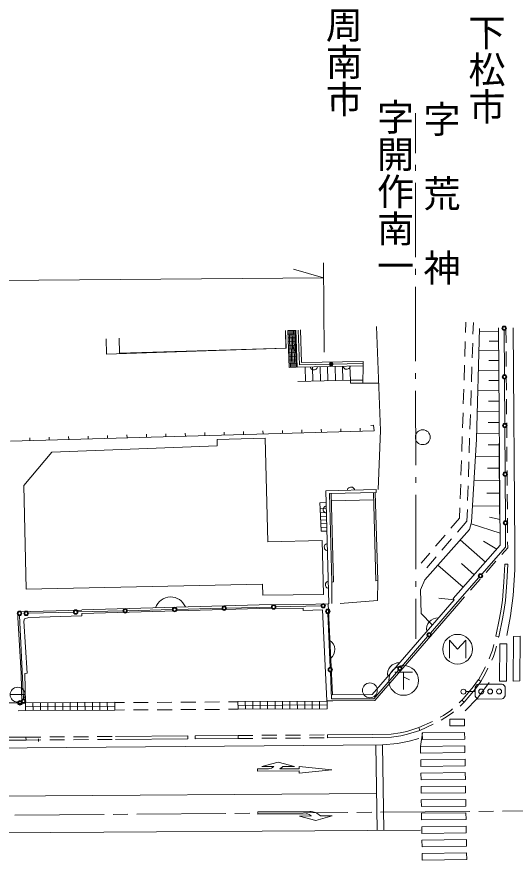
# Model space of a CAD drawing. Units: millimetres, scale not verified. Extents: x 40000 to 680000, y 20000 to 380000.
# Drawn here: x 434191 to 467707, y 294774 to 351530 of the extents above; entities that cross this region are included whole.
import ezdxf
from ezdxf.enums import TextEntityAlignment as Align

# ---------------------------------------------------------------- set-up
doc = ezdxf.new("R2010")
doc.units = ezdxf.units.MM
doc.header["$LTSCALE"] = 1000
doc.linetypes.add('CHAIN', pattern=[18.5, 12, -1.5, 3.5, -1.5])
for name, color, linetype, lineweight in [('M-BGD', 7, 'Continuous', 13), ('M-BGD-EXST', 7, 'Continuous', 13), ('M-BMK', 2, 'CHAIN', 13), ('M-BMK-ROW', 30, 'Continuous', 13), ('M-STR-HTXT', 7, 'Continuous', 13), ('M-STR-STRC', 7, 'Continuous', 13)]:
    doc.layers.add(name, color=color, linetype=linetype, lineweight=lineweight)
doc.styles.add('@ＭＳ ゴシック', font='')
doc.styles.get('@ＭＳ ゴシック').set_extended_font_data('@MS Gothic')

msp = doc.modelspace()

# ---------------------------------------------------------------- linework, layer by layer
at = {"layer": 'M-BGD'}
for p, q in [((464374, 330276), (464396, 330974)), ((464871, 330172), (464896, 330958)), ((452256, 330413), (452293, 329239)), ((452258, 330413), (452297, 329223)), ((452883, 330430), (452427, 330414)), ((452427, 330421), (452513, 327927)), ((452604, 327930), (452518, 330425)), ((452695, 327933), (452609, 330430)), ((452786, 327936), (452700, 330434)), ((452878, 327939), (452791, 330438)), ((452882, 330442), (452968, 327948)), ((453055, 327951), (452965, 330446)), ((453115, 330453), (453200, 328104)), ((453344, 328257), (453265, 330460)), ((458659, 323685), (458386, 330696)), ((466589, 330344), (465315, 330334)), ((467087, 330598), (467095, 329598)), ((440227, 328821), (440192, 329856)), ((441073, 329897), (441105, 328885)), ((452891, 330181), (452436, 330165)), ((452900, 329932), (452444, 329916)), ((452297, 329223), (440227, 328821)), ((452293, 329239), (441105, 328885)), ((452909, 329683), (452453, 329668)), ((452917, 329435), (452462, 329419)), ((452926, 329186), (452470, 329170)), ((464322, 328677), (464354, 329676)), ((464819, 328573), (464851, 329572)), ((466594, 329707), (465957, 329702)), ((452934, 328937), (452479, 328921)), ((452943, 328689), (452487, 328673)), ((466599, 329070), (465278, 329059)), ((467100, 328998), (467108, 327998)), ((452951, 328440), (452496, 328424)), ((452960, 328191), (452504, 328175)), ((453200, 328104), (457479, 328194)), ((457476, 328344), (453344, 328257)), ((457476, 328344), (457482, 328044)), ((464271, 327077), (464303, 328077)), ((466605, 328410), (465944, 328404)), ((452513, 327927), (452968, 327948)), ((457482, 328044), (453055, 327951)), ((453581, 327962), (453602, 327008)), ((454086, 327972), (454106, 327019)), ((454591, 327983), (454611, 327029)), ((455096, 327994), (455116, 327040)), ((455600, 328004), (455621, 327050)), ((456105, 328015), (456125, 327061)), ((456630, 327072), (456596, 328025)), ((457482, 328044), (457452, 326870)), ((464768, 326973), (464800, 327973)), ((466610, 327749), (465241, 327738)), ((456630, 327072), (453097, 326997)), ((456630, 327072), (457453, 327070)), ((456630, 327072), (456630, 326872)), ((466616, 327064), (465931, 327059)), ((467113, 327398), (467121, 326398)), ((458535, 326867), (456630, 326872)), ((464220, 325478), (464252, 326478)), ((464717, 325374), (464749, 326374)), ((466621, 326380), (465201, 326368)), ((467126, 325798), (467134, 324798)), ((466627, 325670), (465917, 325664)), ((464169, 323879), (464201, 324879)), ((464666, 323775), (464698, 324774)), ((466632, 324960), (465161, 324948)), ((466638, 324224), (465903, 324218)), ((467139, 324199), (467147, 323199)), ((445523, 323309), (445517, 323508)), ((446830, 323346), (446825, 323546)), ((448138, 323384), (448132, 323584)), ((449445, 323422), (449439, 323622)), ((450752, 323460), (450746, 323660)), ((452059, 323498), (452054, 323698)), ((453367, 323536), (453361, 323736)), ((454674, 323574), (454668, 323774)), ((455981, 323612), (455975, 323812)), ((457288, 323650), (457283, 323850)), ((458191, 324051), (457991, 324035)), ((458499, 319724), (458659, 323685)), ((435065, 323005), (435059, 323205)), ((436372, 323043), (436366, 323243)), ((437679, 323081), (437674, 323281)), ((438987, 323119), (438981, 323319)), ((440294, 323157), (440288, 323357)), ((441601, 323195), (441595, 323395)), ((442908, 323233), (442903, 323433)), ((444216, 323271), (444210, 323471)), ((450887, 323173), (447657, 323083)), ((447666, 322651), (447657, 323083)), ((451081, 316202), (450887, 323173)), ((464118, 322280), (464150, 323279)), ((464614, 322176), (464646, 323175)), ((466644, 323488), (465119, 323476)), ((436533, 322227), (447666, 322651)), ((466650, 322725), (465888, 322719)), ((466628, 322837), (466665, 318065)), ((467152, 322599), (467160, 321599)), ((436533, 322227), (434666, 319990)), ((466657, 321962), (465040, 321949)), ((464066, 320681), (464098, 321680)), ((464563, 320577), (464595, 321576)), ((466663, 321154), (465855, 321147)), ((467164, 320999), (467172, 319999)), ((466670, 320345), (464944, 320331)), ((434824, 313014), (434666, 319990)), ((454977, 319637), (458356, 319715)), ((455186, 312035), (454977, 319637)), ((458356, 319715), (458360, 319515)), ((464015, 319082), (464047, 320081)), ((464512, 318977), (464544, 319977)), ((458360, 319515), (455210, 319443)), ((455367, 313492), (455210, 319443)), ((455487, 313495), (455330, 319445)), ((458184, 319026), (455343, 318951)), ((458342, 313583), (458170, 319511)), ((458290, 319513), (458462, 313587)), ((466677, 319482), (465814, 319475)), ((467177, 319399), (467185, 318399)), ((454563, 318812), (454999, 318835)), ((454563, 318812), (454589, 318407)), ((454589, 318407), (455010, 318430)), ((454589, 318407), (454653, 316905)), ((463974, 317784), (463996, 318482)), ((466684, 318619), (464841, 318604)), ((454600, 318157), (455017, 318179)), ((454610, 317906), (455024, 317929)), ((464468, 317592), (464493, 318378)), ((466691, 317698), (465984, 317856)), ((454621, 317656), (455031, 317678)), ((454632, 317405), (455038, 317427)), ((463393, 317109), (463974, 317784)), ((463830, 316850), (464468, 317592)), ((466698, 316777), (464746, 317416)), ((467190, 317799), (467198, 316799)), ((454642, 317155), (455045, 317177)), ((454653, 316905), (455051, 316926)), ((462350, 315896), (463002, 316654)), ((462786, 315637), (463438, 316395)), ((465704, 314837), (464004, 316329)), ((466468, 315707), (465585, 316236)), ((467203, 316199), (467206, 315790)), ((467206, 315790), (466816, 315346)), ((461378, 314766), (461959, 315441)), ((461757, 314440), (462395, 315182)), ((464212, 313137), (462510, 314631)), ((464958, 313987), (464108, 314733)), ((466420, 314895), (465761, 314143)), ((434824, 313014), (450721, 313339)), ((455367, 313492), (455487, 313495)), ((455386, 312042), (455367, 313492)), ((458342, 313583), (458462, 313587)), ((465365, 313693), (464705, 312941)), ((463613, 312304), (462575, 312402)), ((463540, 312372), (463613, 312304)), ((464309, 312490), (463915, 312042)), ((438558, 311607), (434228, 311487)), ((455140, 312021), (453449, 311985)), ((455417, 305896), (455140, 312021)), ((434228, 311487), (434475, 307331)), ((438569, 311207), (438557, 311367)), ((466605, 309809), (466411, 309857)), ((466593, 309760), (466605, 309809)), ((466060, 308563), (466180, 308906)), ((466180, 308906), (466270, 309277)), ((466246, 308489), (466372, 308849)), ((466372, 308849), (466452, 309177)), ((465955, 308331), (466060, 308563)), ((466131, 308233), (466246, 308489)), ((465541, 307454), (465703, 307787)), ((465718, 307361), (465878, 307689)), ((434475, 307331), (434517, 305335)), ((434725, 307337), (434874, 307355)), ((434725, 307337), (434767, 305341)), ((465233, 306904), (465541, 307454)), ((465407, 306807), (465718, 307361)), ((433736, 305912), (434736, 305912)), ((440786, 305397), (434773, 305357)), ((435273, 305360), (435276, 304840)), ((435773, 305363), (435776, 304843)), ((436273, 305367), (436276, 304847)), ((436773, 305370), (436776, 304850)), ((437273, 305373), (437276, 304853)), ((437773, 305377), (437776, 304857)), ((438273, 305380), (438276, 304860)), ((438773, 305384), (438776, 304864)), ((439273, 305387), (439276, 304867)), ((439773, 305390), (439776, 304870)), ((440273, 305394), (440276, 304874)), ((440786, 305397), (440789, 304877)), ((441425, 305381), (440786, 305377)), ((443025, 305391), (442025, 305385)), ((444625, 305401), (443625, 305394)), ((446225, 305410), (445225, 305404)), ((447825, 305420), (446825, 305414)), ((449064, 305428), (448425, 305424)), ((455056, 305483), (449064, 305448)), ((449559, 304931), (449556, 305451)), ((450059, 304934), (450056, 305454)), ((450559, 304937), (450556, 305457)), ((451059, 304940), (451056, 305459)), ((451559, 304942), (451556, 305462)), ((452059, 304945), (452056, 305465)), ((452559, 304948), (452556, 305468)), ((453059, 304951), (453056, 305471)), ((453559, 304954), (453556, 305474)), ((454059, 304957), (454056, 305477)), ((454559, 304960), (454556, 305480)), ((455059, 304963), (455056, 305483)), ((463945, 305354), (464130, 305538)), ((464020, 305145), (464271, 305397)), ((464271, 305397), (464130, 305538)), ((434773, 305337), (434270, 305333)), ((434776, 304837), (434271, 304833)), ((440788, 305137), (434775, 305097)), ((441428, 304881), (440789, 304877)), ((443028, 304891), (442028, 304885)), ((444628, 304901), (443628, 304894)), ((446228, 304910), (445228, 304904)), ((447828, 304920), (446828, 304914)), ((449067, 304928), (448428, 304924)), ((455058, 305223), (449066, 305188)), ((462878, 304514), (463383, 304851)), ((463383, 304851), (463504, 304949)), ((462672, 304395), (462878, 304514)), ((462735, 304200), (462984, 304344)), ((462984, 304344), (463501, 304690)), ((463501, 304690), (463572, 304747)), ((461234, 303696), (462144, 304113)), ((461296, 303504), (462205, 303921)), ((438003, 303076), (439003, 303083)), ((439603, 303087), (440603, 303093)), ((440823, 303095), (445692, 303134)), ((446186, 303140), (449066, 303164)), ((446188, 302940), (446186, 303140)), ((449067, 303164), (450067, 303171)), ((450667, 303174), (451667, 303181)), ((452267, 303185), (453267, 303192)), ((453867, 303196), (454867, 303202)), ((455097, 303004), (455095, 303204)), ((433434, 303051), (434804, 303054)), ((434803, 303054), (435803, 303061)), ((434805, 302854), (435804, 302861)), ((435640, 302748), (435638, 302928)), ((436403, 303065), (437403, 303072)), ((436404, 302865), (437404, 302872)), ((438004, 302876), (439004, 302883)), ((439604, 302887), (440604, 302893)), ((449068, 302964), (450068, 302971)), ((450668, 302974), (451668, 302981)), ((452268, 302985), (453268, 302992)), ((453868, 302996), (454868, 303002))]:
    msp.add_line(p, q, dxfattribs=at)
for points in [[(465321, 330558), (465108, 323098), (464776, 317512), (464627, 317037), (461629, 313629), (461353, 312974), (461380, 311369), (462097, 310643)], [(466587, 330594), (466705, 315977), (463540, 312372)], [(453016, 329029), (452958, 329047), (452908, 329075), (452852, 329120), (452820, 329174), (452800, 329232), (452797, 329310), (452813, 329369), (452841, 329425), (452894, 329476), (452941, 329508), (452998, 329529)], [(454412, 327979), (454393, 327921), (454364, 327872), (454318, 327816), (454264, 327785), (454205, 327766), (454128, 327764), (454069, 327781), (454013, 327809), (453963, 327863), (453932, 327912), (453912, 327969)], [(456625, 328026), (456607, 327968), (456578, 327919), (456531, 327863), (456477, 327831), (456419, 327813), (456341, 327811), (456282, 327827), (456226, 327856), (456177, 327910), (456146, 327958), (456126, 328015)], [(458191, 324051), (458220, 323677), (433758, 322967)], [(456416, 319670), (456435, 319728), (456464, 319778), (456510, 319834), (456564, 319865), (456623, 319884), (456700, 319886), (456759, 319870), (456815, 319841), (456865, 319787), (456896, 319739), (456916, 319682)], [(455018, 318120), (454960, 318139), (454911, 318167), (454855, 318213), (454823, 318268), (454804, 318326), (454802, 318403), (454818, 318463), (454846, 318518), (454900, 318569), (454948, 318600), (455005, 318620)], [(454820, 312652), (454730, 316291), (451081, 316202)], [(455088, 315586), (455030, 315605), (454981, 315633), (454925, 315679), (454893, 315734), (454874, 315792), (454872, 315869), (454888, 315928), (454916, 315984), (454970, 316035), (455018, 316066), (455075, 316086)], [(466409, 309849), (466654, 311060), (466765, 311668), (466852, 312263), (466957, 313480), (467006, 314695)], [(466605, 309809), (466850, 311023), (466962, 311636), (467050, 312240), (467157, 313468), (467206, 314687), (467006, 314695)], [(454820, 312652), (450729, 312611), (450721, 313339)], [(455158, 313052), (455100, 313071), (455051, 313099), (454995, 313145), (454963, 313199), (454944, 313258), (454942, 313335), (454958, 313394), (454986, 313450), (455040, 313500), (455088, 313532), (455145, 313552)], [(455933, 312047), (458454, 312250), (458462, 313587)], [(463613, 312304), (458080, 305913), (455417, 305896)], [(453442, 311986), (450500, 311961), (438550, 311617)], [(454759, 311613), (453458, 311585), (453444, 311736), (450505, 311711), (438557, 311367)], [(463915, 312042), (458263, 305514), (455455, 305496), (455036, 305485), (454759, 311613)], [(438569, 311207), (434989, 311108), (434715, 311024), (434666, 310858), (434874, 307355)], [(464119, 305526), (464894, 306436), (465245, 306924)], [(464271, 305397), (465052, 306313), (465407, 306807), (465245, 306924)], [(440789, 304877), (434776, 304837), (434773, 305357)], [(455059, 304963), (449067, 304928), (449064, 305448)], [(455095, 303204), (458137, 303220), (459366, 303257), (459980, 303341), (460423, 303434), (461235, 303695)], [(455097, 303004), (458140, 303020), (459383, 303057), (460015, 303144), (460475, 303241), (461296, 303504), (461235, 303695)], [(440825, 302895), (445693, 302934), (445692, 303134)], [(446188, 302940), (449068, 302964), (449066, 303164)], [(433434, 302851), (434805, 302854), (434804, 303054)]]:
    msp.add_lwpolyline(points, dxfattribs=at)
for centre, radius in [((455339, 328149), 124), ((455339, 328149), 110), ((455339, 328149), 95.6), ((455339, 328149), 80.7), ((455339, 328149), 66.3), ((455339, 328149), 48.8), ((455339, 328149), 33.8), ((455339, 328149), 19.4), ((455339, 328149), 3.7), ((461497, 323238), 500), ((457937, 306204), 500), ((434236, 305912), 500)]:
    msp.add_circle(centre, radius, dxfattribs=at)
for centre, radius, start, end in [((444536, 311424), 1064, 21.6649, 161.6329), ((462496, 310326), 750, 85.9804, 192.2406), ((454829, 308938), 750, 309.4588, 55.7191), ((459877, 307302), 750, 85.9804, 192.2406)]:
    msp.add_arc(centre, radius, start, end, dxfattribs=at)
at = {"layer": 'M-BGD-EXST'}
for p, q in [((463291, 308370), (463291, 309570)), ((463291, 309570), (463841, 308970)), ((463841, 308970), (464391, 309570)), ((464391, 309570), (464391, 308370)), ((459608, 307416), (460808, 307416)), ((460208, 307416), (460208, 306266)), ((460208, 307116), (460608, 306916))]:
    msp.add_line(p, q, dxfattribs=at)
for centre in [(463841, 308970), (460208, 306866)]:
    msp.add_circle(centre, 1000, dxfattribs=at)
at = {"layer": 'M-BMK'}
for p, q in [((450457, 297932), (456457, 297983)), ((457057, 297988), (458057, 297996)), ((458657, 298001), (464657, 298052)), ((465257, 298057), (466257, 298065)), ((466857, 298070), (472856, 298121)), ((434058, 297794), (440058, 297845)), ((440658, 297850), (441657, 297858)), ((442257, 297863), (448257, 297914)), ((448857, 297919), (449857, 297927))]:
    msp.add_line(p, q, dxfattribs=at)
at = {"layer": 'M-BMK-ROW'}
for p, q in [((461002, 345050), (461004, 342360)), ((461004, 341560), (461004, 341160)), ((461005, 340360), (461008, 335360)), ((461009, 334560), (461009, 334160)), ((461010, 333360), (461013, 328360)), ((461014, 327560), (461014, 327160)), ((461014, 326360), (461018, 321360)), ((461018, 320560), (461019, 320160)), ((461019, 319360), (461023, 314360)), ((461023, 313560), (461023, 313160)), ((461024, 312360), (461026, 309670))]:
    msp.add_line(p, q, dxfattribs=at)
at = {"layer": 'M-STR-HTXT'}
for p, q in [((454857, 328970), (454807, 334970)), ((454815, 333970), (452810, 334553)), ((351758, 333103), (454815, 333970))]:
    msp.add_line(p, q, dxfattribs=at)
at = {"layer": 'M-STR-STRC'}
for p, q in [((466991, 327445), (466971, 330421)), ((467012, 324170), (466993, 327145)), ((467034, 320894), (467014, 323870)), ((467055, 317619), (467036, 320594)), ((467067, 315831), (467057, 317319)), ((465473, 314015), (467067, 315831)), ((463681, 311974), (465275, 313790)), ((441627, 311560), (444657, 311637)), ((444957, 311644), (447987, 311722)), ((448287, 311729), (451317, 311806)), ((451617, 311814), (454648, 311891)), ((462018, 310053), (463681, 311974)), ((434631, 305624), (434377, 311233)), ((434966, 311390), (437997, 311468)), ((438297, 311475), (441327, 311552)), ((455115, 311368), (455266, 307740)), ((460054, 307785), (461822, 309827)), ((455278, 307440), (455354, 305626)), ((458195, 305638), (459858, 307559)), ((465226, 306619), (466826, 306627)), ((465028, 306118), (464395, 306115)), ((465030, 305818), (465027, 306418)), ((467030, 305828), (467027, 306428)), ((429180, 305322), (434251, 305361)), ((455354, 305626), (458195, 305638)), ((466831, 305627), (465231, 305619)), ((461467, 303341), (461339, 302426)), ((458329, 302531), (458420, 296773)), ((458779, 302534), (458870, 296776)), ((451116, 300921), (450373, 300919)), ((450373, 300919), (450373, 300769)), ((453173, 300927), (451885, 300923)), ((452872, 301076), (452072, 301074)), ((453172, 301077), (453173, 300927)), ((453173, 300777), (450373, 300769)), ((453174, 300627), (453173, 300777)), ((458381, 299264), (428417, 299051)), ((450405, 298017), (453891, 298046)), ((450405, 298017), (450407, 297867)), ((453649, 297894), (450407, 297867)), ((455408, 297759), (454608, 297752)), ((425578, 296568), (461352, 296791))]:
    msp.add_line(p, q, dxfattribs=at)
for points in [[(467158, 309901), (467394, 311214), (467571, 312591), (467679, 314319), (467683, 315845), (467581, 330596)], [(464352, 304812), (465187, 305664), (465957, 306737)], [(458779, 302534), (434880, 302342), (410136, 302158)], [(458779, 302534), (459800, 302629), (460569, 302781), (461236, 302966)], [(452872, 301076), (451771, 301373), (450672, 301069), (451472, 301072)], [(453174, 300627), (455373, 300859), (453172, 301077)], [(455408, 297759), (454310, 297450), (453208, 297741), (454008, 297747)]]:
    msp.add_lwpolyline(points, dxfattribs=at)
for points in [[(467139, 309341), (466689, 309337), (466667, 306820), (467117, 306824)], [(467594, 309835), (467568, 306828), (468018, 306833), (468044, 309839)], [(464299, 303813), (464291, 304263), (463304, 304252), (463312, 303802)], [(461473, 302882), (464314, 302913), (464307, 303363), (461465, 303332)], [(461346, 301979), (464329, 302012), (464322, 302462), (461339, 302429)], [(461361, 301079), (464345, 301111), (464337, 301561), (461354, 301529)], [(461376, 300178), (464360, 300211), (464352, 300661), (461368, 300628)], [(461390, 299278), (464375, 299310), (464367, 299760), (461383, 299728)], [(461405, 298377), (464390, 298410), (464383, 298859), (461397, 298827)], [(461419, 297476), (464405, 297509), (464398, 297959), (461411, 297926)], [(461433, 296576), (464421, 296608), (464413, 297058), (461426, 297026)], [(461448, 295675), (464436, 295708), (464428, 296158), (461440, 296125)], [(461462, 294774), (464451, 294807), (464443, 295257), (461455, 295224)]]:
    msp.add_lwpolyline(points, close=True, dxfattribs=at)
for centre, radius in [((466970, 330571), 150), ((466970, 330571), 120), ((466970, 330571), 100), ((466992, 327295), 150), ((466992, 327295), 120), ((466992, 327295), 100), ((467013, 324020), 150), ((467013, 324020), 120), ((467013, 324020), 100), ((467035, 320744), 150), ((467035, 320744), 120), ((467035, 320744), 100), ((467056, 317469), 150), ((467056, 317469), 120), ((467056, 317469), 100), ((465374, 313903), 150), ((465374, 313903), 120), ((465374, 313903), 100), ((438147, 311471), 150), ((438147, 311471), 120), ((441477, 311556), 150), ((441477, 311556), 120), ((441477, 311556), 100), ((444807, 311641), 150), ((444807, 311641), 120), ((444807, 311641), 100), ((448137, 311725), 150), ((448137, 311725), 120), ((448137, 311725), 100), ((451467, 311810), 150), ((451467, 311810), 120), ((451467, 311810), 100), ((454798, 311895), 150), ((454798, 311895), 120), ((454798, 311895), 100), ((455109, 311518), 150), ((455109, 311518), 120), ((455109, 311518), 100), ((434370, 311383), 150), ((434370, 311383), 120), ((434370, 311383), 100), ((434816, 311387), 150), ((434816, 311387), 120), ((434816, 311387), 100), ((438147, 311471), 100), ((461920, 309940), 150), ((461920, 309940), 120), ((461920, 309940), 100), ((455272, 307590), 150), ((455272, 307590), 120), ((455272, 307590), 100), ((459956, 307672), 150), ((459956, 307672), 120), ((459956, 307672), 100), ((464228, 306114), 167), ((465428, 306120), 167), ((466028, 306123), 167), ((466628, 306126), 167), ((434401, 305362), 150), ((434401, 305362), 120), ((434401, 305362), 100), ((434638, 305474), 150), ((434638, 305474), 120), ((434638, 305474), 100)]:
    msp.add_circle(centre, radius, dxfattribs=at)
for centre, radius, start, end in [((465296, 306351), 277, 104.5962, 165.9692), ((466741, 306340), 299, 17.0618, 73.5036), ((465306, 305896), 288, 195.8142, 254.7512), ((466717, 305938), 331, 289.9867, 340.5787), ((451114, 301421), 500, 270.1798, 315.7528), ((451356, 301772), 1000, 301.9682, 315.7528), ((451356, 301772), 1000, 270.17981, 270.17983), ((453899, 297046), 1000, 44.9046, 90.4776), ((453654, 297394), 500, 44.9046, 90.4776)]:
    msp.add_arc(centre, radius, start, end, dxfattribs=at)

# ---------------------------------------------------------------- texts
at = {"layer": 'M-BGD', "style": '@ＭＳ ゴシック'}
for s, p in [('周南市', (454718, 352252)), ('下松市', (464316, 351751)), ('字開作南一', (458161, 346051)), ('字\u3000荒\u3000神', (461284, 345909))]:
    msp.add_text(s, height=1833, rotation=270.039, dxfattribs=at).set_placement(p, align=Align.BOTTOM_LEFT)

doc.saveas('drawing.dxf')
